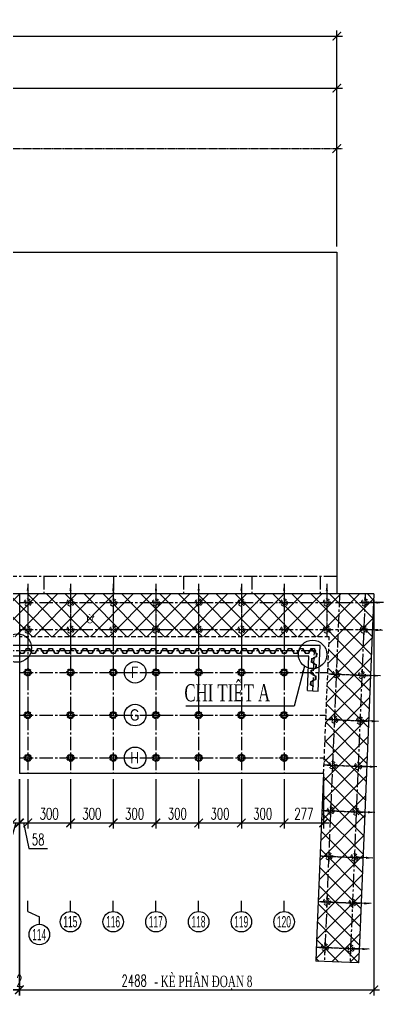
# Model space of a CAD drawing. Extents: x -64479 to 90650, y -38385 to 38270.
# Drawn here: x -15077 to -12521, y 8409 to 15260 of the extents above; entities that cross this region are included whole.
import ezdxf
from ezdxf.enums import TextEntityAlignment as Align

# ---------------------------------------------------------------- set-up
doc = ezdxf.new("R2010")
doc.units = 0
doc.header["$MEASUREMENT"] = 0
for name, pattern in [('CENTER', [2, 1.25, -0.25, 0.25, -0.25]), ('CENTER2', [1.125, 0.75, -0.125, 0.125, -0.125]), ('HIDDEN', [0.375, 0.25, -0.125])]:
    doc.linetypes.add(name, pattern=pattern)
doc.layers.get('0').update_dxf_attribs({"linetype": 'CONTINUOUS'})
for name, color, linetype in [('BORDER', 2, 'CONTINUOUS'), ('CENTER', 9, 'CENTER2'), ('Coc', 2, 'CONTINUOUS'), ('Cochh', 7, 'CONTINUOUS'), ('Cu', 230, 'CONTINUOUS'), ('Dam', 4, 'CONTINUOUS'), ('DIMENSION', 4, 'CONTINUOUS'), ('HATCH', 7, 'CONTINUOUS'), ('HIDDEN', 4, 'HIDDEN'), ('Net vang', 2, 'CONTINUOUS'), ('STEEL', 1, 'CONTINUOUS'), ('TEXT', 3, 'CONTINUOUS')]:
    doc.layers.add(name, color=color, linetype=linetype)
doc.layers.add('KHUAT', color=235, linetype='HIDDEN', lineweight=18)
doc.styles.add('CMB-1', font='VHBLACK_0.TTF', dxfattribs={"width": 0.8})
doc.styles.add('DIM', font='romans.shx', dxfattribs={"width": 0.65})
doc.styles.get("Standard").update_dxf_attribs({"font": 'vn_vni.shx', "width": 0.9})
doc.styles.add('THUONG', font='vntimeh.shx')
doc.dimstyles.new('1-400', dxfattribs={"dimscale": 400, "dimtxt": 0.22, "dimasz": 0.12, "dimexe": 0.1, "dimexo": 0.1, "dimgap": 0.08, "dimtad": 1, "dimdec": 0, "dimzin": 0, "dimdsep": 46, "dimtxsty": 'DIM', "dimblk": 'ARCHTICK', "dimcen": 0.15, "dimdle": 0.1, "dimclrd": 4, "dimclre": 7, "dimclrt": 2, "dimaunit": 1, "dimadec": 0, "dimazin": 0, "dimtfac": 1, "dimtdec": 0, "dimtix": 1, "dimtmove": 1, "dimatfit": 3, "dimfxl": 1, "dimtolj": 1, "dimtzin": 0, "dimarcsym": 0})
doc.dimstyles.new('400.Ph', dxfattribs={"dimscale": 400, "dimtxt": 0.2, "dimasz": 0.15, "dimexe": 0.1, "dimexo": 0.1, "dimgap": 0.06, "dimtad": 1, "dimdec": 0, "dimzin": 0, "dimdsep": 46, "dimtxsty": 'DIM', "dimblk": 'ARCHTICK', "dimcen": 0.15, "dimdle": 0.1, "dimclrd": 256, "dimclre": 7, "dimclrt": 6, "dimadec": 0, "dimazin": 0, "dimtfac": 1, "dimtdec": 0, "dimtix": 1, "dimtmove": 0, "dimatfit": 3, "dimldrblk": 'ARCHTICK', "dimfxl": 1, "dimtolj": 1, "dimtzin": 0, "dimarcsym": 0})

# ---------------------------------------------------------------- blocks, each defined once
blk = doc.blocks.new('_ArchTick')
at = {"color": 0, "linetype": 'ByBlock', "const_width": 0.15}
blk.add_lwpolyline([(-0.5, -0.5), (0.5, 0.5)], dxfattribs=at)
blk = doc.blocks.new('*D18')
at = {"layer": 'DIMENSION', "lineweight": -2}
blk.add_line((-50609.1, 15143.5), (-12809.1, 15143.5), dxfattribs=at)
at = {"layer": 'DIMENSION', "color": 7, "lineweight": -2}
for p, q in [((-50569.1, 13667.7), (-50569.1, 15183.5)), ((-12849.1, 13667.7), (-12849.1, 15183.5))]:
    blk.add_line(p, q, dxfattribs=at)
at = {"layer": 'DIMENSION', "lineweight": -2, "xscale": 60, "yscale": 60, "zscale": 60, "rotation": 180}
blk.add_blockref('_ArchTick', (-50569.1, 15143.5), dxfattribs=at)
at = {"layer": 'DIMENSION', "lineweight": -2, "xscale": 60, "yscale": 60, "zscale": 60}
blk.add_blockref('_ArchTick', (-12849.1, 15143.5), dxfattribs=at)
at = {"layer": 'DIMENSION', "color": 6, "insert": (-31669.1, 15207.5), "char_height": 80, "attachment_point": 5, "style": 'DIM'}
blk.add_mtext('\\A1;37720', dxfattribs=at)
blk = doc.blocks.new('cocbs')
at = {"layer": 'Coc'}
h = blk.add_hatch(color=256, dxfattribs=at)
h.paths.add_polyline_path([(-46596.3, 9805.7), (-46596.3, 9796.7, -0.414214), (-46580.3, 9780.7), (-46571.3, 9780.7, 0.414214)])
h.paths.add_polyline_path([(-46571.3, 9780.7), (-46580.3, 9780.7, -0.414214), (-46596.3, 9764.7), (-46596.3, 9755.7, 0.414214)])
h.paths.add_polyline_path([(-46612.3, 9780.7), (-46621.3, 9780.7, 0.414214), (-46596.3, 9755.7), (-46596.3, 9764.7, -0.414214)])
h.paths.add_polyline_path([(-46596.3, 9796.7), (-46596.3, 9805.7, 0.414214), (-46621.3, 9780.7), (-46612.3, 9780.7, -0.414214)])
at = {"layer": 'Coc', "color": 8, "linetype": 'HIDDEN', "ltscale": 50}
for radius in [25, 16]:
    blk.add_circle((-46596.3, 9780.7), radius, dxfattribs=at)
at = {"layer": 'Cochh', "linetype": 'CENTER', "ltscale": 25}
for p, q in [((-46596.3, 9818.2), (-46596.3, 9743.2)), ((-46633.8, 9780.7), (-46558.8, 9780.7))]:
    blk.add_line(p, q, dxfattribs=at)
blk = doc.blocks.new('*D36')
at = {"layer": 'DIMENSION', "color": 7, "lineweight": -2}
for p, q in [((-19979.1, 9927.7), (-19979.1, 8409.5)), ((-15079.1, 9927.7), (-15079.1, 8409.5))]:
    blk.add_line(p, q, dxfattribs=at)
at = {"layer": 'DIMENSION', "lineweight": -2}
blk.add_line((-20019.1, 8449.5), (-15039.1, 8449.5), dxfattribs=at)
at = {"layer": 'DIMENSION', "lineweight": -2, "xscale": 60, "yscale": 60, "zscale": 60, "rotation": 180}
blk.add_blockref('_ArchTick', (-19979.1, 8449.5), dxfattribs=at)
at = {"layer": 'DIMENSION', "lineweight": -2, "xscale": 60, "yscale": 60, "zscale": 60}
blk.add_blockref('_ArchTick', (-15079.1, 8449.5), dxfattribs=at)
at = {"layer": 'DIMENSION', "color": 6, "insert": (-17529.1, 8513.5), "char_height": 80, "attachment_point": 5, "style": 'DIM'}
blk.add_mtext('\\A1;4900', dxfattribs=at)
blk = doc.blocks.new('*D37')
at = {"layer": 'DIMENSION', "color": 7, "lineweight": -2}
for p, q in [((-15079.1, 9927.7), (-15079.1, 8409.5)), ((-15077.1, 9927.7), (-15077.1, 8409.5))]:
    blk.add_line(p, q, dxfattribs=at)
at = {"layer": 'DIMENSION', "lineweight": -2}
for p, q in [((-15079.1, 8449.5), (-15139.1, 8449.5)), ((-15079.1, 8449.5), (-15077.1, 8449.5)), ((-15077.1, 8449.5), (-15017.1, 8449.5))]:
    blk.add_line(p, q, dxfattribs=at)
at = {"layer": 'DIMENSION', "lineweight": -2, "xscale": 60, "yscale": 60, "zscale": 60}
blk.add_blockref('_ArchTick', (-15079.1, 8449.5), dxfattribs=at)
at = {"layer": 'DIMENSION', "lineweight": -2, "xscale": 60, "yscale": 60, "zscale": 60, "rotation": 180}
blk.add_blockref('_ArchTick', (-15077.1, 8449.5), dxfattribs=at)
at = {"layer": 'DIMENSION', "color": 6, "insert": (-15078.1, 8513.5), "char_height": 80, "attachment_point": 5, "style": 'DIM'}
blk.add_mtext('\\A1;2', dxfattribs=at)
blk = doc.blocks.new('*D38')
at = {"layer": 'DIMENSION', "color": 7, "lineweight": -2}
for p, q in [((-12589.1, 11187.7), (-12589.1, 8409.5)), ((-15077.1, 9927.7), (-15077.1, 8409.5))]:
    blk.add_line(p, q, dxfattribs=at)
at = {"layer": 'DIMENSION', "lineweight": -2}
blk.add_line((-15117.1, 8449.5), (-12549.1, 8449.5), dxfattribs=at)
at = {"layer": 'DIMENSION', "lineweight": -2, "xscale": 60, "yscale": 60, "zscale": 60, "rotation": 180}
blk.add_blockref('_ArchTick', (-15077.1, 8449.5), dxfattribs=at)
at = {"layer": 'DIMENSION', "lineweight": -2, "xscale": 60, "yscale": 60, "zscale": 60}
blk.add_blockref('_ArchTick', (-12589.1, 8449.5), dxfattribs=at)
at = {"layer": 'DIMENSION', "color": 6, "insert": (-14271.7, 8513.5), "char_height": 80, "attachment_point": 5, "style": 'DIM'}
blk.add_mtext('\\A1;2488', dxfattribs=at)
blk = doc.blocks.new('*D178')
at = {"layer": 'DIMENSION', "color": 7, "lineweight": -2}
for p, q in [((-15129.1, 9927.7), (-15129.1, 9580.6)), ((-15079.1, 9927.7), (-15079.1, 9580.6))]:
    blk.add_line(p, q, dxfattribs=at)
at = {"layer": 'DIMENSION', "lineweight": -2}
for p, q in [((-15169.1, 9620.6), (-15039.1, 9620.6)), ((-15104.1, 9620.6), (-15154.2, 9440.5)), ((-15154.2, 9440.5), (-15286.4, 9440.5))]:
    blk.add_line(p, q, dxfattribs=at)
at = {"layer": 'DIMENSION', "lineweight": -2, "xscale": 60, "yscale": 60, "zscale": 60, "rotation": 180}
blk.add_blockref('_ArchTick', (-15129.1, 9620.6), dxfattribs=at)
at = {"layer": 'DIMENSION', "lineweight": -2, "xscale": 60, "yscale": 60, "zscale": 60}
blk.add_blockref('_ArchTick', (-15079.1, 9620.6), dxfattribs=at)
at = {"layer": 'DIMENSION', "color": 6, "insert": (-15220.3, 9504.5), "char_height": 80, "attachment_point": 5, "style": 'DIM'}
blk.add_mtext('\\A1;50', dxfattribs=at)
blk = doc.blocks.new('*D179')
at = {"layer": 'DIMENSION', "color": 7, "lineweight": -2}
for p, q in [((-15077.1, 9927.7), (-15077.1, 9580.6)), ((-15019.1, 9927.7), (-15019.1, 9580.6))]:
    blk.add_line(p, q, dxfattribs=at)
at = {"layer": 'DIMENSION', "lineweight": -2}
for p, q in [((-15117.1, 9620.6), (-14979.1, 9620.6)), ((-15048.1, 9620.6), (-15012.7, 9440.6)), ((-15012.7, 9440.6), (-14880.5, 9440.6))]:
    blk.add_line(p, q, dxfattribs=at)
at = {"layer": 'DIMENSION', "lineweight": -2, "xscale": 60, "yscale": 60, "zscale": 60, "rotation": 180}
blk.add_blockref('_ArchTick', (-15077.1, 9620.6), dxfattribs=at)
at = {"layer": 'DIMENSION', "lineweight": -2, "xscale": 60, "yscale": 60, "zscale": 60}
blk.add_blockref('_ArchTick', (-15019.1, 9620.6), dxfattribs=at)
at = {"layer": 'DIMENSION', "color": 6, "insert": (-14946.6, 9504.6), "char_height": 80, "attachment_point": 5, "style": 'DIM'}
blk.add_mtext('\\A1;58', dxfattribs=at)
blk = doc.blocks.new('*D195')
at = {"layer": 'DIMENSION', "color": 7, "lineweight": -2}
for p, q in [((-15019.1, 9927.7), (-15019.1, 9580.6)), ((-14719.1, 9927.7), (-14719.1, 9580.6))]:
    blk.add_line(p, q, dxfattribs=at)
at = {"layer": 'DIMENSION', "lineweight": -2}
blk.add_line((-15059.1, 9620.6), (-14679.1, 9620.6), dxfattribs=at)
at = {"layer": 'DIMENSION', "lineweight": -2, "xscale": 60, "yscale": 60, "zscale": 60, "rotation": 180}
blk.add_blockref('_ArchTick', (-15019.1, 9620.6), dxfattribs=at)
at = {"layer": 'DIMENSION', "lineweight": -2, "xscale": 60, "yscale": 60, "zscale": 60}
blk.add_blockref('_ArchTick', (-14719.1, 9620.6), dxfattribs=at)
at = {"layer": 'DIMENSION', "color": 6, "insert": (-14869.1, 9684.6), "char_height": 80, "attachment_point": 5, "style": 'DIM'}
blk.add_mtext('\\A1;300', dxfattribs=at)
blk = doc.blocks.new('*D196')
at = {"layer": 'DIMENSION', "color": 7, "lineweight": -2}
for p, q in [((-14719.1, 9927.7), (-14719.1, 9580.6)), ((-14419.1, 9927.7), (-14419.1, 9580.6))]:
    blk.add_line(p, q, dxfattribs=at)
at = {"layer": 'DIMENSION', "lineweight": -2}
blk.add_line((-14759.1, 9620.6), (-14379.1, 9620.6), dxfattribs=at)
at = {"layer": 'DIMENSION', "lineweight": -2, "xscale": 60, "yscale": 60, "zscale": 60, "rotation": 180}
blk.add_blockref('_ArchTick', (-14719.1, 9620.6), dxfattribs=at)
at = {"layer": 'DIMENSION', "lineweight": -2, "xscale": 60, "yscale": 60, "zscale": 60}
blk.add_blockref('_ArchTick', (-14419.1, 9620.6), dxfattribs=at)
at = {"layer": 'DIMENSION', "color": 6, "insert": (-14569.1, 9684.6), "char_height": 80, "attachment_point": 5, "style": 'DIM'}
blk.add_mtext('\\A1;300', dxfattribs=at)
blk = doc.blocks.new('*D197')
at = {"layer": 'DIMENSION', "color": 7, "lineweight": -2}
for p, q in [((-14419.1, 9927.7), (-14419.1, 9580.6)), ((-14119.1, 9927.7), (-14119.1, 9580.6))]:
    blk.add_line(p, q, dxfattribs=at)
at = {"layer": 'DIMENSION', "lineweight": -2}
blk.add_line((-14459.1, 9620.6), (-14079.1, 9620.6), dxfattribs=at)
at = {"layer": 'DIMENSION', "lineweight": -2, "xscale": 60, "yscale": 60, "zscale": 60, "rotation": 180}
blk.add_blockref('_ArchTick', (-14419.1, 9620.6), dxfattribs=at)
at = {"layer": 'DIMENSION', "lineweight": -2, "xscale": 60, "yscale": 60, "zscale": 60}
blk.add_blockref('_ArchTick', (-14119.1, 9620.6), dxfattribs=at)
at = {"layer": 'DIMENSION', "color": 6, "insert": (-14269.1, 9684.6), "char_height": 80, "attachment_point": 5, "style": 'DIM'}
blk.add_mtext('\\A1;300', dxfattribs=at)
blk = doc.blocks.new('*D198')
at = {"layer": 'DIMENSION', "color": 7, "lineweight": -2}
for p, q in [((-14119.1, 9927.7), (-14119.1, 9580.6)), ((-13819.1, 9927.7), (-13819.1, 9580.6))]:
    blk.add_line(p, q, dxfattribs=at)
at = {"layer": 'DIMENSION', "lineweight": -2}
blk.add_line((-14159.1, 9620.6), (-13779.1, 9620.6), dxfattribs=at)
at = {"layer": 'DIMENSION', "lineweight": -2, "xscale": 60, "yscale": 60, "zscale": 60, "rotation": 180}
blk.add_blockref('_ArchTick', (-14119.1, 9620.6), dxfattribs=at)
at = {"layer": 'DIMENSION', "lineweight": -2, "xscale": 60, "yscale": 60, "zscale": 60}
blk.add_blockref('_ArchTick', (-13819.1, 9620.6), dxfattribs=at)
at = {"layer": 'DIMENSION', "color": 6, "insert": (-13969.1, 9684.6), "char_height": 80, "attachment_point": 5, "style": 'DIM'}
blk.add_mtext('\\A1;300', dxfattribs=at)
blk = doc.blocks.new('*D199')
at = {"layer": 'DIMENSION', "color": 7, "lineweight": -2}
for p, q in [((-13819.1, 9927.7), (-13819.1, 9580.6)), ((-13519.1, 9927.7), (-13519.1, 9580.6))]:
    blk.add_line(p, q, dxfattribs=at)
at = {"layer": 'DIMENSION', "lineweight": -2}
blk.add_line((-13859.1, 9620.6), (-13479.1, 9620.6), dxfattribs=at)
at = {"layer": 'DIMENSION', "lineweight": -2, "xscale": 60, "yscale": 60, "zscale": 60, "rotation": 180}
blk.add_blockref('_ArchTick', (-13819.1, 9620.6), dxfattribs=at)
at = {"layer": 'DIMENSION', "lineweight": -2, "xscale": 60, "yscale": 60, "zscale": 60}
blk.add_blockref('_ArchTick', (-13519.1, 9620.6), dxfattribs=at)
at = {"layer": 'DIMENSION', "color": 6, "insert": (-13669.1, 9684.6), "char_height": 80, "attachment_point": 5, "style": 'DIM'}
blk.add_mtext('\\A1;300', dxfattribs=at)
blk = doc.blocks.new('*D200')
at = {"layer": 'DIMENSION', "color": 7, "lineweight": -2}
for p, q in [((-13519.1, 9927.7), (-13519.1, 9580.6)), ((-13219.1, 9927.7), (-13219.1, 9580.6))]:
    blk.add_line(p, q, dxfattribs=at)
at = {"layer": 'DIMENSION', "lineweight": -2}
blk.add_line((-13559.1, 9620.6), (-13179.1, 9620.6), dxfattribs=at)
at = {"layer": 'DIMENSION', "lineweight": -2, "xscale": 60, "yscale": 60, "zscale": 60, "rotation": 180}
blk.add_blockref('_ArchTick', (-13519.1, 9620.6), dxfattribs=at)
at = {"layer": 'DIMENSION', "lineweight": -2, "xscale": 60, "yscale": 60, "zscale": 60}
blk.add_blockref('_ArchTick', (-13219.1, 9620.6), dxfattribs=at)
at = {"layer": 'DIMENSION', "color": 6, "insert": (-13369.1, 9684.6), "char_height": 80, "attachment_point": 5, "style": 'DIM'}
blk.add_mtext('\\A1;300', dxfattribs=at)
blk = doc.blocks.new('*D201')
at = {"layer": 'DIMENSION', "color": 7, "lineweight": -2}
for p, q in [((-13219.1, 9927.7), (-13219.1, 9580.6)), ((-12941.6, 9927.7), (-12941.6, 9580.6))]:
    blk.add_line(p, q, dxfattribs=at)
at = {"layer": 'DIMENSION', "lineweight": -2}
blk.add_line((-13259.1, 9620.6), (-12901.6, 9620.6), dxfattribs=at)
at = {"layer": 'DIMENSION', "lineweight": -2, "xscale": 60, "yscale": 60, "zscale": 60, "rotation": 180}
blk.add_blockref('_ArchTick', (-13219.1, 9620.6), dxfattribs=at)
at = {"layer": 'DIMENSION', "lineweight": -2, "xscale": 60, "yscale": 60, "zscale": 60}
blk.add_blockref('_ArchTick', (-12941.6, 9620.6), dxfattribs=at)
at = {"layer": 'DIMENSION', "color": 6, "insert": (-13080.3, 9684.6), "char_height": 80, "attachment_point": 5, "style": 'DIM'}
blk.add_mtext('\\A1;277', dxfattribs=at)
blk = doc.blocks.new('*D226')
at = {"layer": 'DIMENSION', "color": 7, "lineweight": -2}
for p, q in [((-27937.1, 13707.7), (-27937.1, 14818.4)), ((-12849.1, 13667.7), (-12849.1, 14818.4))]:
    blk.add_line(p, q, dxfattribs=at)
at = {"layer": 'DIMENSION', "lineweight": -2}
blk.add_line((-27977.1, 14778.4), (-12809.1, 14778.4), dxfattribs=at)
at = {"layer": 'DIMENSION', "lineweight": -2, "xscale": 60, "yscale": 60, "zscale": 60, "rotation": 180}
blk.add_blockref('_ArchTick', (-27937.1, 14778.4), dxfattribs=at)
at = {"layer": 'DIMENSION', "lineweight": -2, "xscale": 60, "yscale": 60, "zscale": 60}
blk.add_blockref('_ArchTick', (-12849.1, 14778.4), dxfattribs=at)
at = {"layer": 'DIMENSION', "color": 6, "insert": (-20393.1, 14842.4), "char_height": 80, "attachment_point": 5, "style": 'DIM'}
blk.add_mtext('\\A1;15088', dxfattribs=at)
blk = doc.blocks.new('*D410')
at = {"layer": 'HIDDEN', "color": 7, "lineweight": -2}
for p, q in [((-20393.1, 13667.7), (-20393.1, 14393.8)), ((-12849.1, 13667.7), (-12849.1, 14393.8))]:
    blk.add_line(p, q, dxfattribs=at)
at = {"layer": 'HIDDEN', "lineweight": -2}
blk.add_line((-20433.1, 14353.8), (-12809.1, 14353.8), dxfattribs=at)
at = {"layer": 'HIDDEN', "lineweight": -2, "xscale": 60, "yscale": 60, "zscale": 60, "rotation": 180}
blk.add_blockref('_ArchTick', (-20393.1, 14353.8), dxfattribs=at)
at = {"layer": 'HIDDEN', "lineweight": -2, "xscale": 60, "yscale": 60, "zscale": 60}
blk.add_blockref('_ArchTick', (-12849.1, 14353.8), dxfattribs=at)
at = {"layer": 'HIDDEN', "color": 6, "insert": (-16621.1, 14417.8), "char_height": 80, "attachment_point": 5, "style": 'DIM'}
blk.add_mtext('\\A1;7544', dxfattribs=at)
blk = doc.blocks.new('Cu thep kieu IVL')
at = {"layer": 'CENTER'}
for p, q in [((-20, 19.2), (-20, 14.8)), ((20, 19.2), (20, 14.8))]:
    blk.add_line(p, q, dxfattribs=at)
at = {"layer": 'Cu', "color": 1}
blk.add_lwpolyline([(-11.6, 2.3, 0.331206), (-10.7, 1.6), (10.7, 1.6, 0.331206), (11.6, 2.3), (18.1, 18.4, -0.331206), (19.1, 19.2), (20.3, 19.2, -0.223582), (21.5, 18.6, -0.452935), (21.1, 16.7), (20, 16.2, -0.518485), (19.2, 16.4, -0.300037), (19.7, 16.9), (20.7, 17.4, 0.427626), (20.8, 18.1, 0.215462), (20.3, 18.4), (19.5, 18.4, 0.331206), (18.7, 17.8), (13.4, 1.3, -0.331206), (11.7, 0), (-11.7, 0, -0.331206), (-13.4, 1.3), (-18.7, 17.8, 0.331206), (-19.5, 18.4), (-20.3, 18.4, 0.215462), (-20.8, 18.1, 0.427626), (-20.7, 17.4), (-19.7, 16.9, -0.300037), (-19.2, 16.4, -0.518485), (-20, 16.2), (-21.1, 16.7, -0.452935), (-21.5, 18.6, -0.223582), (-20.3, 19.2), (-19.1, 19.2, -0.331206), (-18.1, 18.4)], format="xyb", close=True, dxfattribs=at)
blk = doc.blocks.new('Cu PD8')
at = {"layer": 'STEEL'}
for p in [(-1020, 0.7), (-940, 0.7), (-860, 0.7), (-780, 0.7), (-700, 0.7), (-620, 0.7), (-540, 0.7), (-460, 0.7), (-380, 0.7), (-300, 0.7), (-220, 0.7), (-140, 0.7), (-60, 0.7), (20, 0.7), (100, 0.7), (180, 0.7), (260, 0.7), (340, 0.7), (420, 0.7), (500, 0.7), (580, 0.7), (660, 0.7), (740, 0.7), (820, 0.7), (900, 0.7)]:
    blk.add_blockref('Cu thep kieu IVL', p, dxfattribs=at)
at = {"layer": 'STEEL', "rotation": 180}
for p in [(-980, 34.7), (-900, 34.7), (-820, 34.7), (-740, 34.7), (-660, 34.7), (-580, 34.7), (-500, 34.7), (-420, 34.7), (-340, 34.7), (-260, 34.7), (-180, 34.7), (-100, 34.7), (-20, 34.7), (60, 34.7), (140, 34.7), (220, 34.7), (300, 34.7), (380, 34.7), (460, 34.7), (540, 34.7), (620, 34.7), (700, 34.7), (780, 34.7), (860, 34.7)]:
    blk.add_blockref('Cu thep kieu IVL', p, dxfattribs=at)
blk = doc.blocks.new('Cu PD K')
at = {"layer": 'STEEL'}
for p, rotation in [((-2.1, 339.9), 267.6246152383106), ((33.6, 378.5), 87.62461523831065), ((-5.4, 260), 267.6246152383106), ((30.3, 298.6), 87.62461523831065), ((26.9, 218.6), 87.62461523831065), ((-8.7, 180.1), 267.6246152383106)]:
    blk.add_blockref('Cu thep kieu IVL', p, dxfattribs=dict(at, rotation=rotation))
blk = doc.blocks.new('CocD500_HH')
at = {"layer": 'CENTER', "ltscale": 50}
for p, q in [((-37.5, 0), (37.5, 0)), ((0, 37.5), (0, -37.5))]:
    blk.add_line(p, q, dxfattribs=at)
at = {"layer": 'KHUAT', "ltscale": 100}
for radius in [25, 16]:
    blk.add_circle((0, 0), radius, dxfattribs=at)
blk = doc.blocks.new('cocD500')
at = {"layer": 'HATCH'}
blk.add_blockref('CocD500_HH', (0, 0), dxfattribs=at)

msp = doc.modelspace()

# ---------------------------------------------------------------- hatches: boundary and pattern name
at = {"layer": 'Dam'}
h = msp.add_hatch(dxfattribs=at)
h.set_pattern_fill('ANSI37', color=8, scale=750, style=0)
h.set_pattern_definition([(45, (0, -11350.51), (-66.29126, 66.29126), []), (135, (0, -11350.51), (-66.29126, -66.29126), [])])
h.paths.add_polyline_path([(-22738.1, 11227.7), (-35456.2, 11227.7), (-35456.2, 10927.7), (-22738.1, 10927.7)])
h.paths.add_polyline_path([(-15077.1, 10927.7), (-15077.1, 11227.7), (-22738.1, 11227.7), (-22738.1, 10927.7)])
h = msp.add_hatch(dxfattribs=at)
h.set_pattern_fill('ANSI37', color=8, scale=750, style=0)
h.set_pattern_definition([(45, (2e-08, -11350.51), (-66.29126, 66.29126), []), (135, (2e-08, -11350.51), (-66.29126, -66.29126), [])])
h.paths.add_polyline_path([(-12996.3, 8649.9), (-12696.5, 8637.5), (-12589.1, 11227.7), (-15077.1, 11227.7), (-15077.1, 10927.7), (-12901.8, 10927.7)])

# ---------------------------------------------------------------- linework, layer by layer
at = {"layer": 'BORDER'}
for p, q in [((-14199.1, 11227.7), (-19979.1, 11227.7)), ((-15077.1, 11227.7), (-15077.1, 9967.7)), ((-15077.1, 11227.7), (-15077.1, 10927.7)), ((-12589.1, 11227.7), (-15077.1, 11227.7)), ((-12589.1, 11227.7), (-12690.7, 8777.4)), ((-12941.6, 9967.7), (-15077.1, 9967.7)), ((-12941.6, 9967.7), (-12990.5, 8789.8)), ((-12990.5, 8787.8), (-12996.6, 8649.9)), ((-12690.8, 8775.4), (-12696.8, 8637.5)), ((-12696.8, 8637.5), (-12996.6, 8649.9))]:
    msp.add_line(p, q, dxfattribs=at)
for points in [[(-20393.1, 13627.7), (-12849.1, 13627.7)], [(-12849.1, 13627.7), (-12849.1, 11227.7), (-20393.1, 11227.7), (-20393.1, 13627.7)]]:
    msp.add_lwpolyline(points, dxfattribs=at)
at = {"layer": 'CENTER', "ltscale": 125}
for p, q in [((-20393.1, 11352.7), (-12849.1, 11352.7)), ((-14906.1, 11352.7), (-14906.1, 11227.7)), ((-14416.1, 11352.7), (-14416.1, 11227.7)), ((-13926.1, 11352.7), (-13926.1, 11227.7)), ((-13446.1, 11352.7), (-13446.1, 11227.7)), ((-12966.1, 11352.7), (-12966.1, 11227.7)), ((-15077.1, 11167.7), (-12661.6, 11167.7)), ((-15077.1, 11167.7), (-12551.6, 11167.7)), ((-12829.3, 11227.7), (-12930.5, 8787.3)), ((-12649, 11230.2), (-12750.7, 8779.9)), ((-15077.1, 10977.7), (-12648.2, 10977.7)), ((-15077.1, 10977.7), (-12538.2, 10977.7)), ((-15019.1, 10927.7), (-15019.1, 9967.7)), ((-14719.1, 10927.7), (-14719.1, 9967.7)), ((-14419.1, 10927.7), (-14419.1, 9967.7)), ((-14119.1, 10927.7), (-14119.1, 9967.7)), ((-13819.1, 10927.7), (-13819.1, 9967.7)), ((-13519.1, 10927.7), (-13519.1, 9967.7)), ((-13219.1, 10927.7), (-13219.1, 9967.7)), ((-13006, 10827.8), (-46828.1, 10827.8)), ((-13017.6, 10547.6), (-13006, 10827.8)), ((-15077.1, 10677.7), (-12912.1, 10677.7)), ((-15077.1, 10377.7), (-12924.6, 10377.7)), ((-15077, 10077.7), (-12937, 10077.7)), ((-12930.6, 8785.3), (-12936.6, 8647.4)), ((-12750.7, 8777.9), (-12756.8, 8640))]:
    msp.add_line(p, q, dxfattribs=at)
at = {"layer": 'CENTER'}
for p, q in [((-15019.1, 11227.7), (-15019.1, 10927.7)), ((-14719.1, 11227.7), (-14719.1, 10927.7)), ((-14419.1, 11227.7), (-14419.1, 10927.7)), ((-14119.1, 11227.7), (-14119.1, 10927.7)), ((-13819.1, 11227.7), (-13819.1, 10927.7)), ((-13519.1, 11227.7), (-13519.1, 10927.7)), ((-13219.1, 11227.7), (-13219.1, 10927.7)), ((-12919.1, 11227.7), (-12919.1, 10927.7)), ((-13114.5, 10827.3), (-13118.8, 10827.5)), ((-12909.3, 10667.9), (-12609.6, 10654.7)), ((-12923.4, 10348.2), (-12623.7, 10335)), ((-12937.4, 10028.5), (-12637.7, 10015.4)), ((-12951.4, 9708.8), (-12651.7, 9695.7)), ((-12965.4, 9389.1), (-12665.7, 9376)), ((-12979.4, 9069.4), (-12679.7, 9056.3)), ((-12993.4, 8749.7), (-12693.7, 8736.6))]:
    msp.add_line(p, q, dxfattribs=at)
at = {"layer": 'Cu', "color": 5}
msp.add_line((-15077.1, 10828.4), (-15078.2, 10828.9), dxfattribs=at)
at = {"layer": 'Cu'}
msp.add_lwpolyline([(-13020.4, 10843.2), (-13020.9, 10829.8, 0.331206), (-13020.3, 10828.8), (-13004.8, 10821.7, -0.331206), (-13004.1, 10820.7), (-13004.2, 10819.5, -0.223582), (-13004.8, 10818.3, -0.452935), (-13006.6, 10818.8), (-13007.1, 10819.9, -0.518485), (-13006.9, 10820.7, -0.300037), (-13006.4, 10820.2), (-13005.9, 10819.1, 0.427626), (-13005.3, 10819, 0.215462), (-13005, 10819.5), (-13005, 10820.3, 0.331206), (-13005.5, 10821.1), (-13021.8, 10827.1, -0.331206), (-13023, 10828.9), (-13022.4, 10843.2)], format="xyb", dxfattribs=at)
at = {"layer": 'Cu', "color": 5}
for centre, radius, start, end in [((-15077.9, 10827.5), 1.54, 268.88358, 319.29578), ((-15077.8, 10827.3), 1.28, 323.2363, 60.70598)]:
    msp.add_arc(centre, radius, start, end, dxfattribs=at)
at = {"layer": 'Dam', "ltscale": 200}
for p, q in [((-12966.9, 10865.2), (-46787.1, 10865.2)), ((-12980.2, 10546.1), (-12966.9, 10865.2)), ((-13045.1, 10790.2), (-46787.1, 10790.2)), ((-13055.1, 10549.2), (-13045.1, 10790.2)), ((-13055.1, 10549.2), (-12980.2, 10546.1))]:
    msp.add_line(p, q, dxfattribs=at)
at = {"layer": 'Dam'}
for p in [(-15019.1, 8999.1), (-14937.7, 8909.2)]:
    msp.add_line(p, (-14937.7, 8960.6), dxfattribs=at)
at = {"layer": 'DIMENSION'}
for p, q in [((-14393.7, 10677.7), (-14340.9, 10677.7)), ((-14393.7, 10377.7), (-14340.9, 10377.7)), ((-14393.7, 10077.7), (-14340.9, 10077.7))]:
    msp.add_line(p, q, dxfattribs=at)
for centre in [(-14265.2, 10677.7), (-14265.2, 10377.7), (-14265.2, 10077.7)]:
    msp.add_circle(centre, 75.7, dxfattribs=at)
at = {"layer": 'Net vang', "color": 4}
for p, q in [((-15019.1, 8999.1), (-15019.1, 9074.2)), ((-14719.1, 8999.1), (-14719.1, 9074.2)), ((-14419.1, 8999.1), (-14419.1, 9074.2)), ((-14119.1, 8999.1), (-14119.1, 9074.2)), ((-13819.1, 8999.1), (-13819.1, 9074.2)), ((-13519.1, 8999.1), (-13519.1, 9074.2)), ((-13219.1, 8999.1), (-13219.1, 9074.2))]:
    msp.add_line(p, q, dxfattribs=at)
for centre in [(-14719.1, 8927.1), (-14419.1, 8927.1), (-14119.1, 8927.1), (-13819.1, 8927.1), (-13519.1, 8927.1), (-13219.1, 8927.1), (-14937.7, 8837.2)]:
    msp.add_circle(centre, 72, dxfattribs=at)
at = {"layer": 'STEEL', "color": 1, "linetype": 'HIDDEN', "ltscale": 125}
for p, q in [((-12901.8, 10927.7), (-15077.1, 10927.7)), ((-12941.6, 9967.7), (-12901.8, 10927.7))]:
    msp.add_line(p, q, dxfattribs=at)
at = {"layer": 'TEXT'}
for centre in [(-15092.9, 10848.2), (-13019.1, 10803.5)]:
    msp.add_circle(centre, 100, dxfattribs=at)

# ---------------------------------------------------------------- block references
at = {"layer": 'Coc'}
for p in [(31577.2, 897), (31877.2, 897), (32177.2, 897), (32477.2, 897), (32777.2, 897), (33077.2, 897), (33377.2, 897), (31577.2, 597), (31877.2, 597), (32177.2, 597), (32477.2, 597), (32777.2, 597), (33077.2, 597), (33377.2, 597), (31577.2, 297), (31877.2, 297), (32177.2, 297), (32477.2, 297), (32777.2, 297), (33077.2, 297), (33377.2, 297)]:
    msp.add_blockref('cocbs', p, dxfattribs=at)
at = {"layer": 'DIMENSION'}
for name, p in [('Cu PD8', (-14038.1, 10810.1)), ('Cu PD K', (-13023.7, 10420.7))]:
    msp.add_blockref(name, p, dxfattribs=at)
at = {"layer": 'HATCH'}
for p in [(-15019.1, 11167.7), (-14719.1, 11167.7), (-14419.1, 11167.7), (-14119.1, 11167.7), (-13819.1, 11167.7), (-13519.1, 11167.7), (-13219.1, 11167.7), (-12919.1, 11167.7), (-12651.6, 11167.4), (-15019.1, 10977.7), (-14719.1, 10977.7), (-14419.1, 10977.7), (-14119.1, 10977.7), (-13819.1, 10977.7), (-13519.1, 10977.7), (-13219.1, 10977.7), (-12919.1, 10977.7), (-12659.5, 10977.7), (-12852.6, 10665.7), (-12672.7, 10658.2), (-12865.9, 10346), (-12686, 10338.5), (-12879.1, 10026.2), (-12699.3, 10018.8), (-12892.4, 9706.5), (-12712.5, 9699.1), (-12905.6, 9386.8), (-12725.8, 9379.3), (-12918.9, 9067.1), (-12739.1, 9059.6), (-12932.2, 8747.3), (-12752.4, 8739.2)]:
    msp.add_blockref('cocD500', p, dxfattribs=at)
at = {"layer": 'STEEL', "rotation": 180}
for p in [(-13098.1, 10844.8), (-13018.1, 10844.8)]:
    msp.add_blockref('Cu thep kieu IVL', p, dxfattribs=at)
at = {"layer": 'STEEL'}
msp.add_blockref('Cu thep kieu IVL', (-13058.1, 10810.8), dxfattribs=at)

# ---------------------------------------------------------------- texts
at = {"layer": 'DIMENSION', "insert": (-14611, 11072.3), "char_height": 50, "width": 40, "attachment_point": 1, "style": 'THUONG'}
msp.add_mtext('õ', dxfattribs=at)
at = {"layer": 'TEXT', "style": 'CMB-1', "width": 0.8}
for s, p in [('f', (-14268.4, 10678.4)), ('g', (-14268.4, 10378.4)), ('h', (-14268.4, 10078.4))]:
    msp.add_text(s, height=80, dxfattribs=at).set_placement(p, align=Align.MIDDLE)
at = {"layer": 'TEXT', "style": 'THUONG', "width": 0.65}
for s, height, p in [('chi tiÕt a', 120, (-13919.2, 10474.3)), ('- KÌ ph©n ®o¹n 8', 80, (-14131.3, 8468.5))]:
    msp.add_text(s, height=height, dxfattribs=at).set_placement(p)
at = {"layer": 'TEXT', "width": 0.55}
for s, p in [('115', (-14720.2, 8927.1)), ('116', (-14420.2, 8927.1)), ('117', (-14120.2, 8927.1)), ('118', (-13820.2, 8927.1)), ('119', (-13520.2, 8927.1)), ('120', (-13220.2, 8927.1)), ('114', (-14938.8, 8837.2))]:
    msp.add_text(s, height=80, dxfattribs=at).set_placement(p, align=Align.MIDDLE)

# ---------------------------------------------------------------- dimensions: what is measured, and where the dimension line sits
at = {"layer": 'DIMENSION'}
dim = msp.add_linear_dim(base=(-12849.1, 15143.5), p1=(-50569.1, 13627.7), p2=(-12849.1, 13627.7), dimstyle='400.Ph', dxfattribs=at)
dim.commit()
dim.dimension.update_dxf_attribs({"geometry": '*D18', "text_midpoint": (-31669.1, 15143.5), "dimtype": 160})
dim = msp.add_linear_dim(base=(-12849.1, 14778.4), p1=(-27937.1, 13667.7), p2=(-12849.1, 13627.7), dimstyle='400.Ph', dxfattribs=at)
dim.commit()
dim.dimension.update_dxf_attribs({"geometry": '*D226', "text_midpoint": (-20393.1, 14842.4)})
for base, p1, p2, picture, middle in [((-12589.1, 8449.5), (-15077.1, 9967.7), (-12589.1, 11227.7), '*D38', (-14271.7, 8449.5)), ((-15079.1, 9620.6), (-15129.1, 9967.7), (-15079.1, 9967.7), '*D178', (-15178.2, 9440.5)), ((-15019.1, 9620.6), (-15077.1, 9967.7), (-15019.1, 9967.7), '*D179', (-14988.7, 9440.6))]:
    dim = msp.add_linear_dim(base=base, p1=p1, p2=p2, dimstyle='400.Ph', override={"dimtmove": 1}, dxfattribs=at)
    dim.commit()
    dim.dimension.update_dxf_attribs({"geometry": picture, "text_midpoint": middle, "dimtype": 160})
for base, p1, p2, picture, middle in [((-15079.1, 8449.5), (-19979.1, 9967.7), (-15079.1, 9967.7), '*D36', (-17529.1, 8513.5)), ((-15077.1, 8449.5), (-15079.1, 9967.7), (-15077.1, 9967.7), '*D37', (-15078.1, 8513.5)), ((-14719.1, 9620.6), (-15019.1, 9967.7), (-14719.1, 9967.7), '*D195', (-14869.1, 9684.6)), ((-14419.1, 9620.6), (-14719.1, 9967.7), (-14419.1, 9967.7), '*D196', (-14569.1, 9684.6)), ((-14119.1, 9620.6), (-14419.1, 9967.7), (-14119.1, 9967.7), '*D197', (-14269.1, 9684.6)), ((-13819.1, 9620.6), (-14119.1, 9967.7), (-13819.1, 9967.7), '*D198', (-13969.1, 9684.6)), ((-13519.1, 9620.6), (-13819.1, 9967.7), (-13519.1, 9967.7), '*D199', (-13669.1, 9684.6)), ((-13219.1, 9620.6), (-13519.1, 9967.7), (-13219.1, 9967.7), '*D200', (-13369.1, 9684.6)), ((-12941.599, 9620.581), (-13219.0736, 9967.6908), (-12941.599, 9967.6908), '*D201', (-13080.3363, 9684.581))]:
    dim = msp.add_linear_dim(base=base, p1=p1, p2=p2, dimstyle='400.Ph', override={"dimtmove": 1}, dxfattribs=at)
    dim.commit()
    dim.dimension.update_dxf_attribs({"geometry": picture, "text_midpoint": middle})
at = {"layer": 'HIDDEN'}
dim = msp.add_linear_dim(base=(-12849.1, 14353.8), p1=(-20393.1, 13627.7), p2=(-12849.1, 13627.7), dimstyle='400.Ph', override={"dimtmove": 1}, dxfattribs=at)
dim.commit()
dim.dimension.update_dxf_attribs({"geometry": '*D410', "text_midpoint": (-16621.1, 14417.8)})

# ---------------------------------------------------------------- leaders
at = {"layer": 'TEXT'}
for points, override in [([(-15019.1, 11298.1), (-15019.1, 11167.7)], {"dimgap": 0.08, "dimtad": 0}), ([(-14719.1, 11298.1), (-14719.1, 11167.7)], {"dimgap": 0.08, "dimtad": 0}), ([(-14419.1, 11298.1), (-14419.1, 11167.7)], {"dimgap": 0.08, "dimtad": 0}), ([(-14119.1, 11298.1), (-14119.1, 11167.7)], {"dimgap": 0.08, "dimtad": 0}), ([(-13819.1, 11298.1), (-13819.1, 11167.7)], {"dimgap": 0.08, "dimtad": 0}), ([(-13519.1, 11298.1), (-13519.1, 11167.7)], {"dimgap": 0.08, "dimtad": 0}), ([(-13219.1, 11298.1), (-13219.1, 11167.7)], {"dimgap": 0.08, "dimtad": 0}), ([(-12919.1, 11298.1), (-12919.1, 11167.7)], {"dimgap": 0.08, "dimtad": 0}), ([(-12521.2, 11167.4), (-12651.6, 11167.4)], {"dimgap": 0.08, "dimtad": 0}), ([(-12529.3, 10972.3), (-12659.5, 10977.7)], {"dimgap": 0.08, "dimtad": 0}), ([(-13075.7, 10721.1), (-13149.4, 10440.7), (-13908.2, 10440.7)], {"dimtad": 0}), ([(-12542.6, 10652.8), (-12672.7, 10658.2)], {"dimgap": 0.08, "dimtad": 0}), ([(-12555.8, 10333.1), (-12686, 10338.5)], {"dimgap": 0.08, "dimtad": 0}), ([(-12569.1, 10013.4), (-12699.3, 10018.8)], {"dimgap": 0.08, "dimtad": 0}), ([(-12582.3, 9693.7), (-12712.5, 9699.1)], {"dimgap": 0.08, "dimtad": 0}), ([(-12595.6, 9373.9), (-12725.8, 9379.3)], {"dimgap": 0.08, "dimtad": 0}), ([(-12608.9, 9054.2), (-12739.1, 9059.6)], {"dimgap": 0.08, "dimtad": 0}), ([(-12622.3, 8733.8), (-12752.4, 8739.2)], {"dimgap": 0.08, "dimtad": 0})]:
    msp.add_leader(points, dimstyle='1-400', override=override, dxfattribs=at)

doc.saveas('drawing.dxf')
